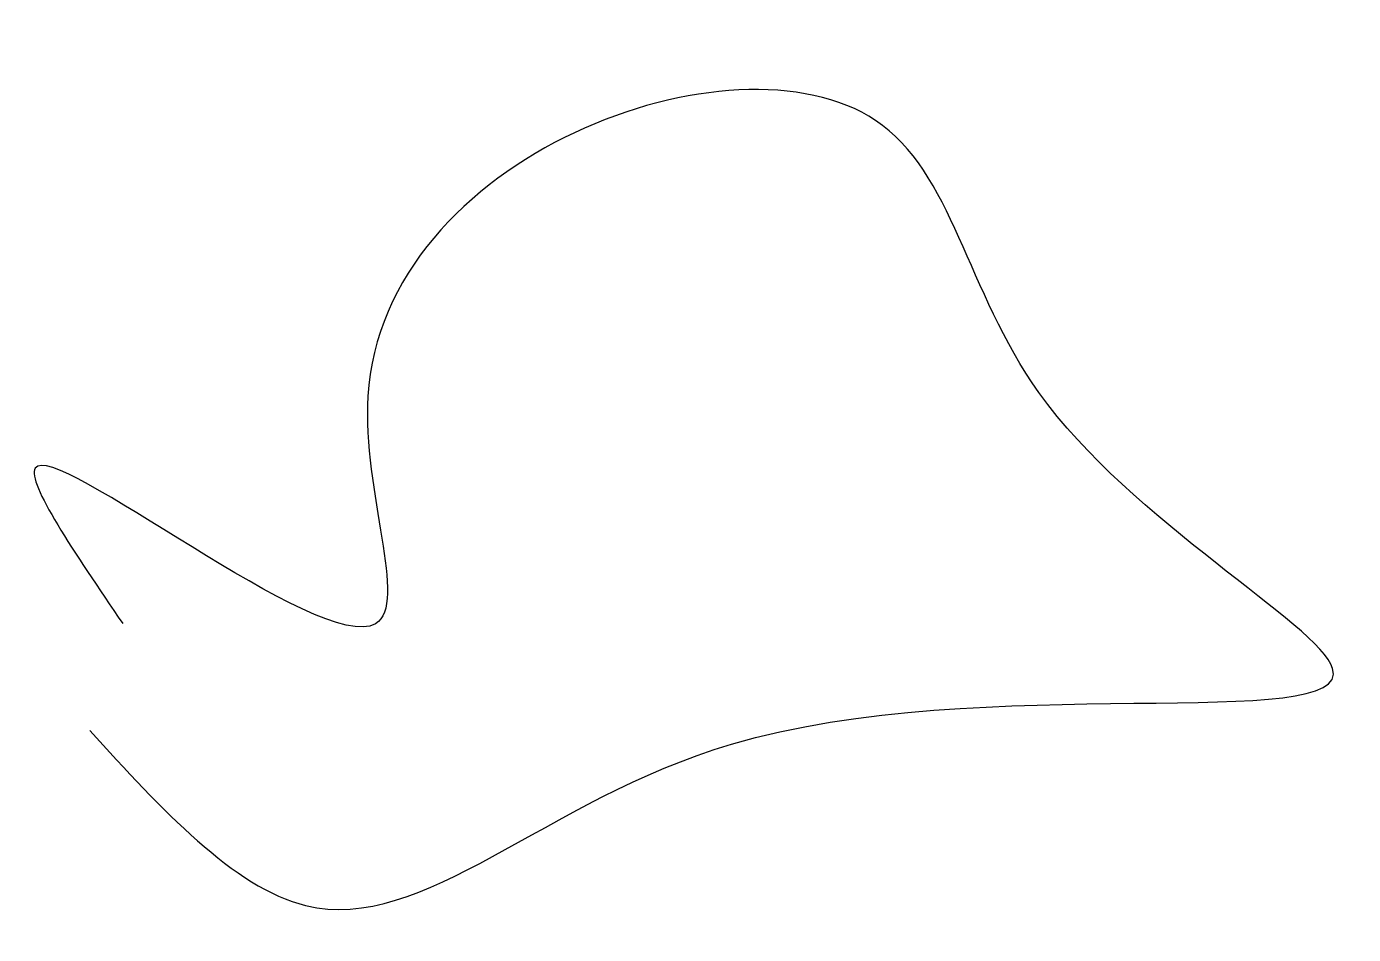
# Model space of a CAD drawing. Extents: x 104 to 500, y 19 to 290.
import ezdxf

# ---------------------------------------------------------------- set-up
doc = ezdxf.new("R2010")
doc.units = 0
doc.layers.get('0').update_dxf_attribs({"linetype": 'CONTINUOUS'})

msp = doc.modelspace()

# ---------------------------------------------------------------- linework, layer by layer
at = {"extrusion": (0, 0, -1)}
msp.add_open_spline([(122.79, 79.76), (144.24, 56.3), (200.83, -5.61), (305.65, 112.44), (573.82, 65.59), (389.55, 166.14), (373.08, 310.99), (168.88, 236.46), (240.72, 62.35), (73.82, 198.02), (118.3, 132.74), (132.66, 111.67)], degree=3, knots=[0, 0, 0, 0, 82.93807, 218.896613, 399.718164, 520.012525, 614.741851, 787.21547, 855.124332, 966.822951, 1020.078231, 1020.078231, 1020.078231, 1020.078231], dxfattribs=at)

doc.saveas('drawing.dxf')
